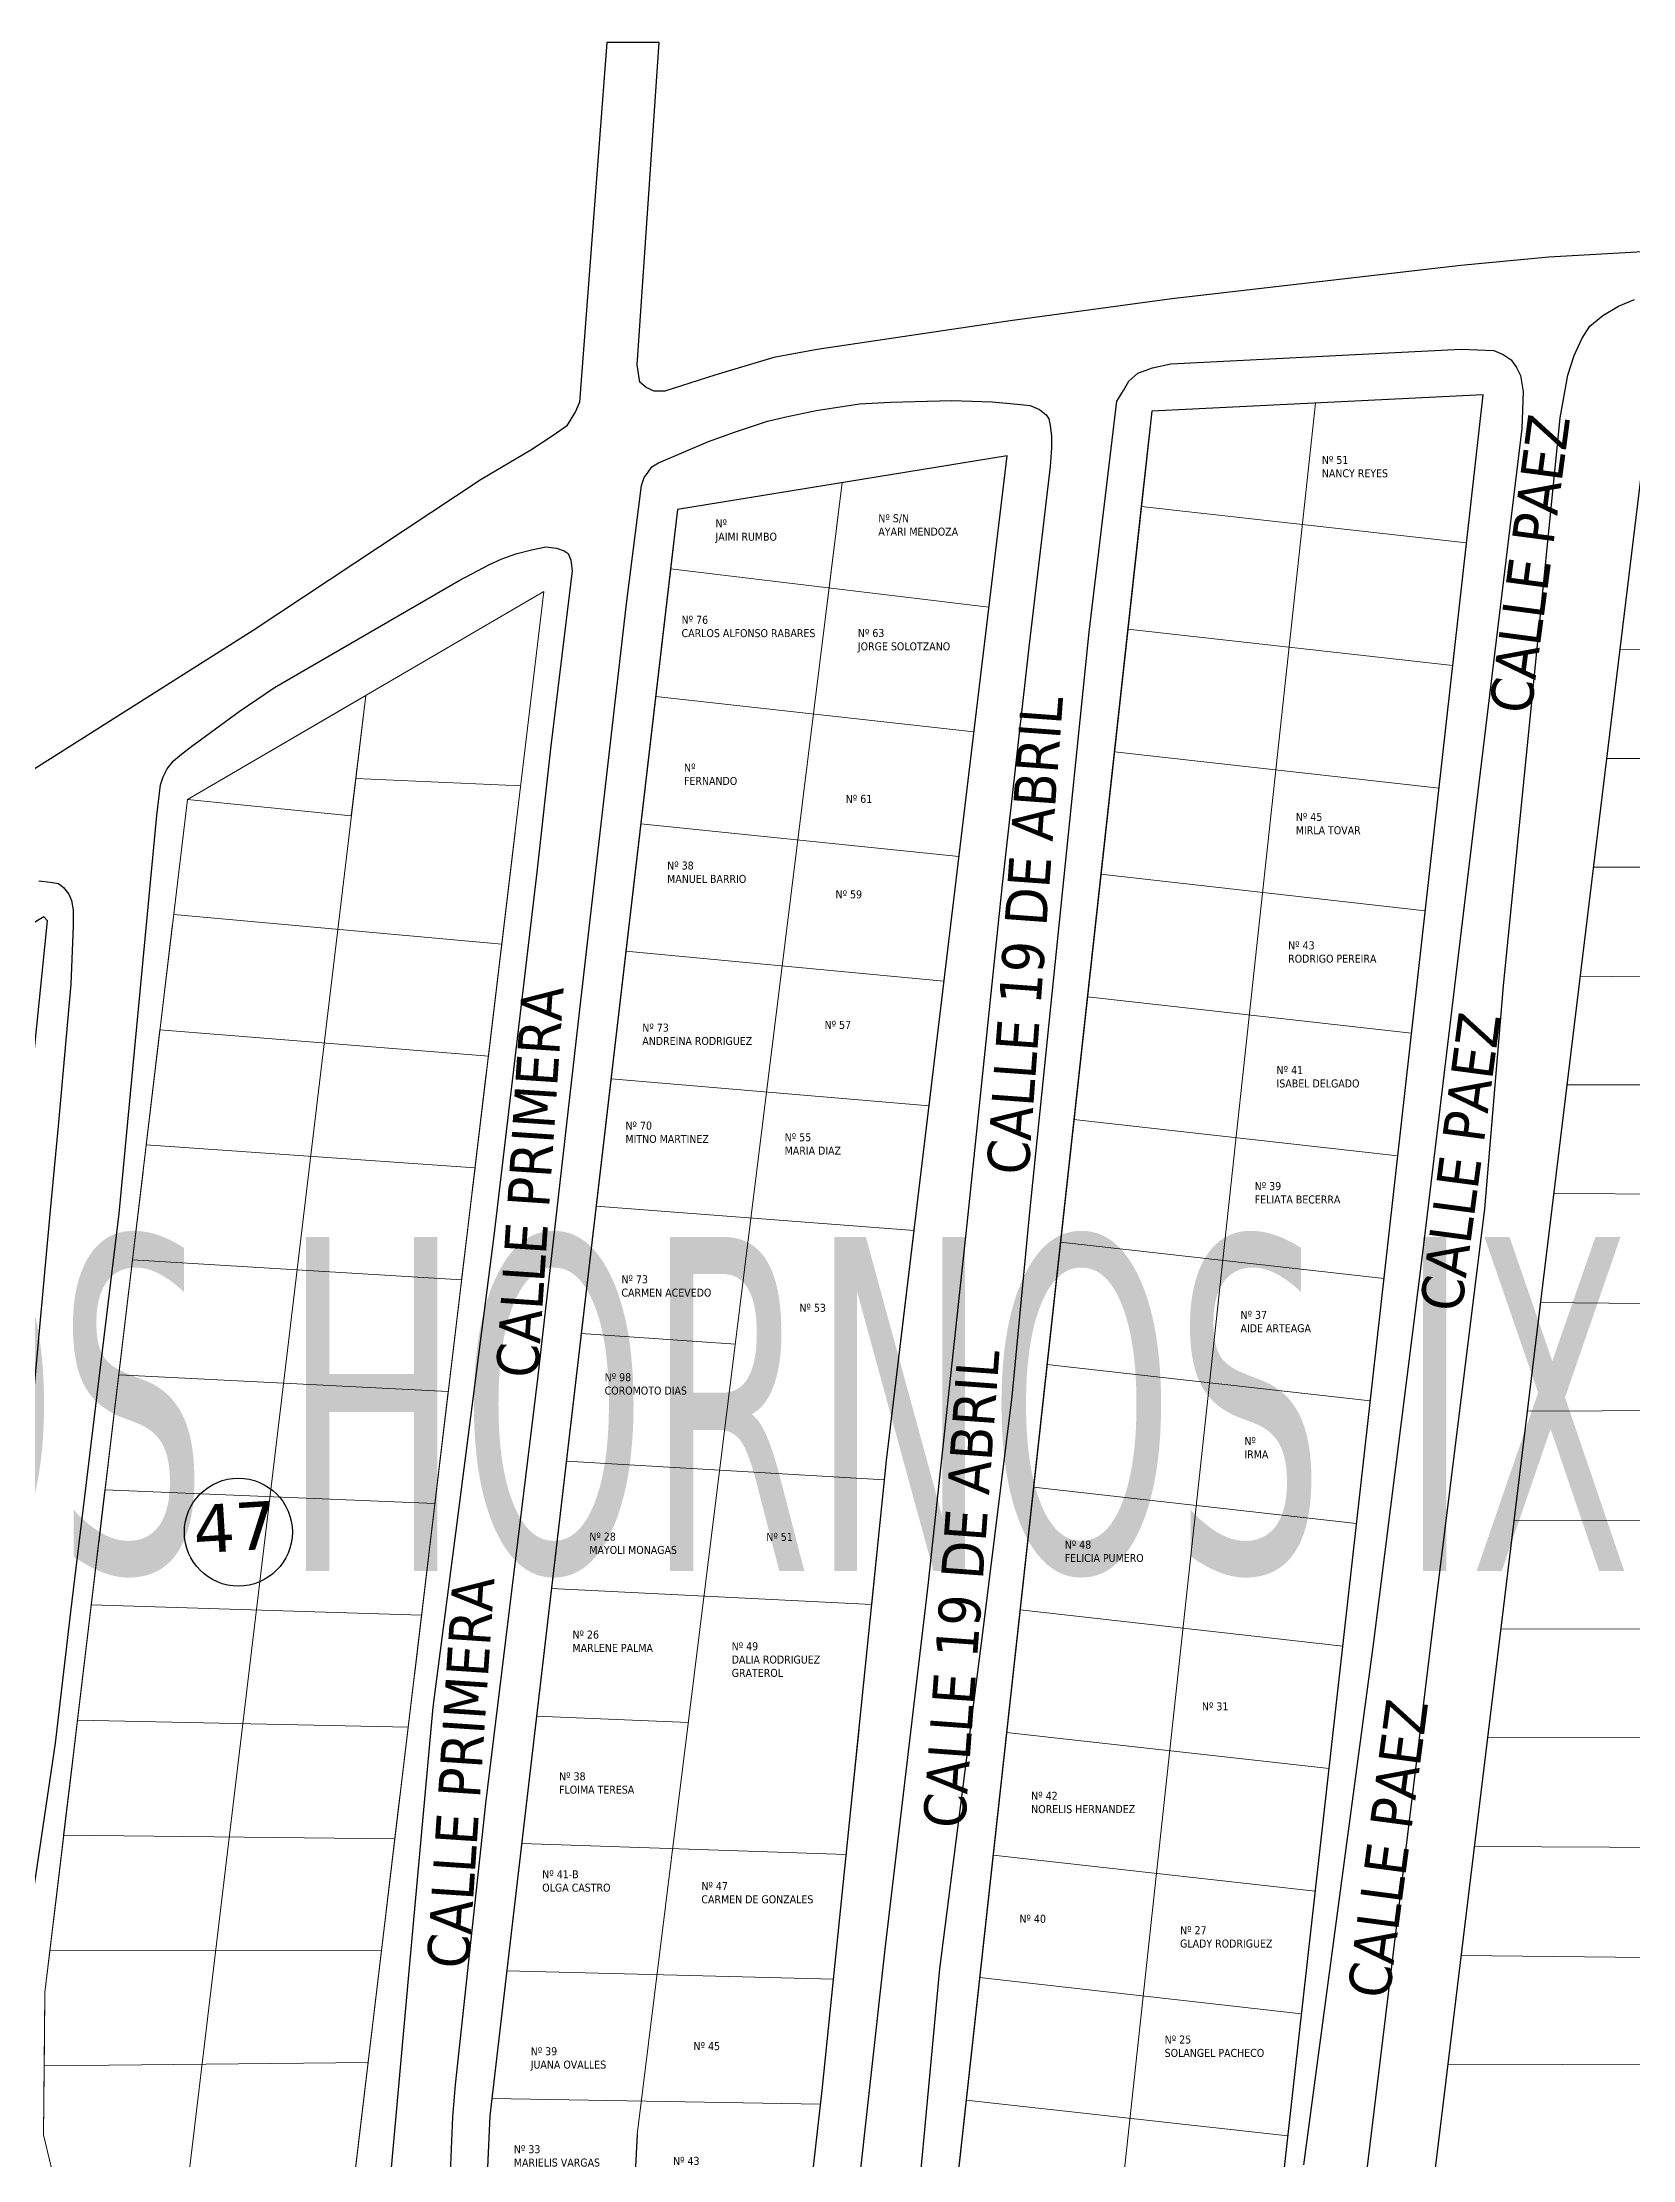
# Model space of a CAD drawing. Header units: metres. Extents: x 2 to 659295185, y -28 to 1124222152.
# Drawn here: x 658209 to 658341.6, y 1123243 to 1123419.6 of the extents above; entities that cross this region are included whole.
import ezdxf

# ---------------------------------------------------------------- set-up
doc = ezdxf.new("R2010")
doc.units = ezdxf.units.M
doc.header["$MEASUREMENT"] = 0
for name, color, linetype in [('CALLES', 1, 'CONTINUOUS'), ('CERCA', 7, 'CONTINUOUS'), ('Cota', 3, 'CONTINUOUS'), ('MANZANA', 30, 'CONTINUOUS'), ('Numero de manzana', 6, 'CONTINUOUS'), ('Parcelas', 140, 'CONTINUOUS'), ('TEXTOS', 7, 'CONTINUOUS')]:
    doc.layers.add(name, color=color, linetype=linetype)
doc.styles.add('ROMAN', font='verdana.ttf')
doc.styles.get("Standard").update_dxf_attribs({"font": 'tahoma.ttf'})

msp = doc.modelspace()

# ---------------------------------------------------------------- linework, layer by layer
at = {"layer": 'CERCA', "lineweight": 0}
for p, q in [((658340.5443, 1123368.9402), (658358.4465, 1123368.8693)), ((658339.4416, 1123359.868), (658357.8668, 1123359.8306)), ((658338.3389, 1123350.7959), (658356.7831, 1123350.805)), ((658337.2363, 1123341.7237), (658356.2034, 1123341.4772)), ((658336.1336, 1123332.6516), (658355.4473, 1123332.675)), ((658335.031, 1123323.5794), (658354.6408, 1123323.4786)), ((658333.9283, 1123314.5073), (658353.9352, 1123314.3216)), ((658332.8256, 1123305.4351), (658353.1035, 1123305.5325)), ((658331.723, 1123296.363), (658352.3474, 1123296.323)), ((658330.6203, 1123287.2909), (658351.5661, 1123287.2448)), ((658329.5176, 1123278.2187), (658350.684, 1123278.2718)), ((658328.415, 1123269.1466), (658349.7767, 1123269.0623)), ((658327.3123, 1123260.0744), (658349.2474, 1123259.8133)), ((658326.2096, 1123251.0023), (658348.3653, 1123250.9323))]:
    msp.add_line(p, q, dxfattribs=at)
at = {"layer": 'MANZANA', "lineweight": -2}
for p, q in [((658256.0908, 1123419.5412), (658253.8067, 1123389.5573)), ((658256.0908, 1123419.5412), (658253.8067, 1123389.5573)), ((658260.4693, 1123419.5612), (658256.0908, 1123419.5412)), ((658260.4693, 1123419.5612), (658256.0908, 1123419.5412)), ((658258.614, 1123392.6767), (658260.4693, 1123419.5612)), ((658258.614, 1123392.6767), (658260.4693, 1123419.5612)), ((658348.7576, 1123402.4747), (658334.6242, 1123401.6448)), ((658348.7576, 1123402.4747), (658334.6242, 1123401.6448)), ((658327.2854, 1123400.945), (658303.1911, 1123398.1855)), ((658327.2854, 1123400.945), (658303.1911, 1123398.1855)), ((658334.6242, 1123401.6448), (658327.2854, 1123400.945)), ((658334.6242, 1123401.6448), (658327.2854, 1123400.945)), ((658303.1911, 1123398.1855), (658289.7174, 1123396.3559)), ((658303.1911, 1123398.1855), (658289.7174, 1123396.3559)), ((658338.0462, 1123395.906), (658339.1347, 1123396.7958)), ((658338.0462, 1123395.906), (658339.1347, 1123396.7958)), ((658339.1347, 1123396.7958), (658340.4458, 1123397.5757)), ((658339.1347, 1123396.7958), (658340.4458, 1123397.5757)), ((658340.4458, 1123397.5757), (658341.7651, 1123398.1356)), ((658340.4458, 1123397.5757), (658341.7651, 1123398.1356)), ((658289.7174, 1123396.3559), (658273.6215, 1123393.9564)), ((658289.7174, 1123396.3559), (658273.6215, 1123393.9564)), ((658336.7434, 1123393.4665), (658337.3948, 1123394.9062)), ((658336.7434, 1123393.4665), (658337.3948, 1123394.9062)), ((658337.3948, 1123394.9062), (658338.0462, 1123395.906)), ((658337.3948, 1123394.9062), (658338.0462, 1123395.906)), ((658270.0098, 1123393.2765), (658265.087, 1123391.8168)), ((658270.0098, 1123393.2765), (658265.087, 1123391.8168)), ((658273.6215, 1123393.9564), (658270.0098, 1123393.2765)), ((658273.6215, 1123393.9564), (658270.0098, 1123393.2765)), ((658303.1086, 1123392.7667), (658327.3184, 1123393.9764)), ((658303.1086, 1123392.7667), (658327.3184, 1123393.9764)), ((658327.3184, 1123393.9764), (658330.056, 1123393.8764)), ((658327.3184, 1123393.9764), (658330.056, 1123393.8764)), ((658330.056, 1123393.8764), (658330.8229, 1123393.5465)), ((658330.056, 1123393.8764), (658330.8229, 1123393.5465)), ((658330.8229, 1123393.5465), (658331.4826, 1123393.1066)), ((658330.8229, 1123393.5465), (658331.4826, 1123393.1066)), ((658331.4826, 1123393.1066), (658331.9278, 1123392.4467)), ((658331.4826, 1123393.1066), (658331.9278, 1123392.4467)), ((658336.1992, 1123391.8068), (658336.7434, 1123393.4665)), ((658336.1992, 1123391.8068), (658336.7434, 1123393.4665)), ((658258.8449, 1123391.237), (658258.614, 1123392.6767)), ((658258.8449, 1123391.237), (658258.614, 1123392.6767)), ((658259.3891, 1123390.7971), (658258.8449, 1123391.237)), ((658259.3891, 1123390.7971), (658258.8449, 1123391.237)), ((658265.087, 1123391.8168), (658260.9311, 1123390.4771)), ((658265.087, 1123391.8168), (658260.9311, 1123390.4771)), ((658299.1671, 1123390.5371), (658299.6041, 1123391.3069)), ((658299.1671, 1123390.5371), (658299.6041, 1123391.3069)), ((658299.6041, 1123391.3069), (658300.371, 1123391.9768)), ((658299.6041, 1123391.3069), (658300.371, 1123391.9768)), ((658300.371, 1123391.9768), (658301.5749, 1123392.4267)), ((658300.371, 1123391.9768), (658301.5749, 1123392.4267)), ((658301.5749, 1123392.4267), (658303.1086, 1123392.7667)), ((658301.5749, 1123392.4267), (658303.1086, 1123392.7667)), ((658331.9278, 1123392.4467), (658332.2577, 1123391.7869)), ((658331.9278, 1123392.4467), (658332.2577, 1123391.7869)), ((658332.2577, 1123391.7869), (658332.4803, 1123390.4571)), ((658332.2577, 1123391.7869), (658332.4803, 1123390.4571)), ((658335.5642, 1123388.2676), (658336.1992, 1123391.8068)), ((658335.5642, 1123388.2676), (658336.1992, 1123391.8068)), ((658253.8067, 1123389.5573), (658253.4851, 1123388.7775)), ((658253.8067, 1123389.5573), (658253.4851, 1123388.7775)), ((658260.0488, 1123390.4671), (658259.3891, 1123390.7971)), ((658260.0488, 1123390.4671), (658259.3891, 1123390.7971)), ((658260.9311, 1123390.4771), (658260.0488, 1123390.4671)), ((658260.9311, 1123390.4771), (658260.0488, 1123390.4671)), ((658277.1507, 1123389.4373), (658279.7811, 1123389.5673)), ((658277.1507, 1123389.4373), (658279.7811, 1123389.5673)), ((658279.7811, 1123389.5673), (658284.8193, 1123389.6973)), ((658279.7811, 1123389.5673), (658284.8193, 1123389.6973)), ((658284.8193, 1123389.6973), (658288.2166, 1123389.5973)), ((658284.8193, 1123389.6973), (658288.2166, 1123389.5973)), ((658288.2166, 1123389.5973), (658290.3028, 1123389.3873)), ((658288.2166, 1123389.5973), (658290.3028, 1123389.3873)), ((658296.3058, 1123370.3912), (658298.6229, 1123389.6473)), ((658296.3058, 1123370.3912), (658298.6229, 1123389.6473)), ((658298.6229, 1123389.6473), (658299.1671, 1123390.5371)), ((658298.6229, 1123389.6473), (658299.1671, 1123390.5371)), ((658332.4803, 1123390.4571), (658332.3896, 1123387.3677)), ((658332.4803, 1123390.4571), (658332.3896, 1123387.3677)), ((658253.4851, 1123388.7775), (658252.7265, 1123387.5577)), ((658253.4851, 1123388.7775), (658252.7265, 1123387.5577)), ((658266.7527, 1123387.0678), (658269.4903, 1123387.9676)), ((658266.7527, 1123387.0678), (658269.4903, 1123387.9676)), ((658269.4903, 1123387.9676), (658270.9086, 1123388.3076)), ((658269.4903, 1123387.9676), (658270.9086, 1123388.3076)), ((658270.9086, 1123388.3076), (658273.539, 1123388.8674)), ((658270.9086, 1123388.3076), (658273.539, 1123388.8674)), ((658273.539, 1123388.8674), (658277.1507, 1123389.4373)), ((658273.539, 1123388.8674), (658277.1507, 1123389.4373)), ((658290.3028, 1123389.3873), (658291.3995, 1123389.2874)), ((658290.3028, 1123389.3873), (658291.3995, 1123389.2874)), ((658291.3995, 1123389.2874), (658292.1664, 1123388.9574)), ((658291.3995, 1123389.2874), (658292.1664, 1123388.9574)), ((658292.1664, 1123388.9574), (658292.7106, 1123388.5175)), ((658292.1664, 1123388.9574), (658292.7106, 1123388.5175)), ((658292.7106, 1123388.5175), (658292.9332, 1123388.1876)), ((658292.7106, 1123388.5175), (658292.9332, 1123388.1876)), ((658292.9332, 1123388.1876), (658293.0487, 1123387.6277)), ((658292.9332, 1123388.1876), (658293.0487, 1123387.6277)), ((658330.8394, 1123340.9072), (658335.5642, 1123388.2676)), ((658330.8394, 1123340.9072), (658335.5642, 1123388.2676)), ((658251.6298, 1123386.7879), (658249.7745, 1123385.5581)), ((658251.6298, 1123386.7879), (658249.7745, 1123385.5581)), ((658252.7265, 1123387.5577), (658251.6298, 1123386.7879)), ((658252.7265, 1123387.5577), (658251.6298, 1123386.7879)), ((658260.4034, 1123384.4983), (658264.5593, 1123386.288)), ((658260.4034, 1123384.4983), (658264.5593, 1123386.288)), ((658264.5593, 1123386.288), (658266.7527, 1123387.0678)), ((658264.5593, 1123386.288), (658266.7527, 1123387.0678)), ((658293.0487, 1123387.6277), (658293.1641, 1123386.7479)), ((658293.0487, 1123387.6277), (658293.1641, 1123386.7479)), ((658293.1641, 1123386.7479), (658293.1641, 1123385.7481)), ((658293.1641, 1123386.7479), (658293.1641, 1123385.7481)), ((658332.3896, 1123387.3677), (658328.7944, 1123357.8138)), ((658332.3896, 1123387.3677), (658328.7944, 1123357.8138)), ((658249.7745, 1123385.5581), (658245.6186, 1123383.1086)), ((658249.7745, 1123385.5581), (658245.6186, 1123383.1086)), ((658259.5376, 1123383.7185), (658259.8592, 1123384.1684)), ((658259.5376, 1123383.7185), (658259.8592, 1123384.1684)), ((658259.8592, 1123384.1684), (658260.4034, 1123384.4983)), ((658259.8592, 1123384.1684), (658260.4034, 1123384.4983)), ((658293.0652, 1123384.1984), (658291.2676, 1123369.1515)), ((658293.0652, 1123384.1984), (658291.2676, 1123369.1515)), ((658293.1641, 1123385.7481), (658293.0652, 1123384.1984)), ((658293.1641, 1123385.7481), (658293.0652, 1123384.1984)), ((658245.6186, 1123383.1086), (658226.6119, 1123370.5212)), ((658245.6186, 1123383.1086), (658226.6119, 1123370.5212)), ((658257.7235, 1123372.7607), (658258.9933, 1123382.6087)), ((658257.7235, 1123372.7607), (658258.9933, 1123382.6087)), ((658258.9933, 1123382.6087), (658259.2077, 1123383.2786)), ((658258.9933, 1123382.6087), (658259.2077, 1123383.2786)), ((658259.2077, 1123383.2786), (658259.5376, 1123383.7185)), ((658259.2077, 1123383.2786), (658259.5376, 1123383.7185)), ((658248.4964, 1123376.9299), (658249.8075, 1123377.2598)), ((658248.4964, 1123376.9299), (658249.8075, 1123377.2598)), ((658249.8075, 1123377.2598), (658251.0114, 1123377.4898)), ((658249.8075, 1123377.2598), (658251.0114, 1123377.4898)), ((658251.0114, 1123377.4898), (658251.8937, 1123377.3798)), ((658251.0114, 1123377.4898), (658251.8937, 1123377.3798)), ((658251.8937, 1123377.3798), (658252.5533, 1123377.1698)), ((658251.8937, 1123377.3798), (658252.5533, 1123377.1698)), ((658252.5533, 1123377.1698), (658252.8832, 1123376.9499)), ((658252.5533, 1123377.1698), (658252.8832, 1123376.9499)), ((658243.7962, 1123374.6903), (658246.3112, 1123376.0301)), ((658243.7962, 1123374.6903), (658246.3112, 1123376.0301)), ((658246.3112, 1123376.0301), (658247.2925, 1123376.48)), ((658246.3112, 1123376.0301), (658247.2925, 1123376.48)), ((658247.2925, 1123376.48), (658248.4964, 1123376.9299)), ((658247.2925, 1123376.48), (658248.4964, 1123376.9299)), ((658253.213, 1123375.5102), (658251.4154, 1123360.9031)), ((658253.213, 1123375.5102), (658251.4154, 1123360.9031)), ((658252.8832, 1123376.9499), (658253.1058, 1123376.39)), ((658252.8832, 1123376.9499), (658253.1058, 1123376.39)), ((658253.1058, 1123376.39), (658253.213, 1123375.5102)), ((658253.1058, 1123376.39), (658253.213, 1123375.5102)), ((658228.3848, 1123365.7721), (658243.7962, 1123374.6903)), ((658228.3848, 1123365.7721), (658243.7962, 1123374.6903)), ((658253.8149, 1123338.6777), (658257.7235, 1123372.7607)), ((658253.8149, 1123338.6777), (658257.7235, 1123372.7607)), ((658226.6119, 1123370.5212), (658205.3046, 1123357.0439)), ((658226.6119, 1123370.5212), (658205.3046, 1123357.0439)), ((658291.3665, 1123322.041), (658296.3058, 1123370.3912)), ((658291.3665, 1123322.041), (658296.3058, 1123370.3912)), ((658291.2676, 1123369.1515), (658289.0577, 1123349.3455)), ((658291.2676, 1123369.1515), (658289.0577, 1123349.3455)), ((658225.4328, 1123363.7726), (658228.3848, 1123365.7721)), ((658225.4328, 1123363.7726), (658228.3848, 1123365.7721)), ((658221.4995, 1123360.8831), (658225.4328, 1123363.7726)), ((658221.4995, 1123360.8831), (658225.4328, 1123363.7726)), ((658219.4298, 1123358.9935), (658219.974, 1123359.6534)), ((658219.4298, 1123358.9935), (658219.974, 1123359.6534)), ((658219.974, 1123359.6534), (658220.6254, 1123360.2133)), ((658219.974, 1123359.6534), (658220.6254, 1123360.2133)), ((658220.6254, 1123360.2133), (658221.4995, 1123360.8831)), ((658220.6254, 1123360.2133), (658221.4995, 1123360.8831)), ((658251.4154, 1123360.9031), (658250.261, 1123350.3853)), ((658251.4154, 1123360.9031), (658250.261, 1123350.3853)), ((658218.8855, 1123357.6638), (658219.0999, 1123358.3237)), ((658218.8855, 1123357.6638), (658219.0999, 1123358.3237)), ((658219.0999, 1123358.3237), (658219.4298, 1123358.9935)), ((658219.0999, 1123358.3237), (658219.4298, 1123358.9935)), ((658328.7944, 1123357.8138), (658324.1438, 1123319.0916)), ((658328.7944, 1123357.8138), (658324.1438, 1123319.0916)), ((658218.5722, 1123355.1143), (658218.8855, 1123357.6638)), ((658218.5722, 1123355.1143), (658218.8855, 1123357.6638)), ((658215.4305, 1123321.9211), (658218.5722, 1123355.1143)), ((658215.4305, 1123321.9211), (658218.5722, 1123355.1143)), ((658208.7349, 1123349.6554), (658209.7162, 1123349.5454)), ((658208.7349, 1123349.6554), (658209.7162, 1123349.5454)), ((658209.7162, 1123349.5454), (658210.3758, 1123349.4355)), ((658209.7162, 1123349.5454), (658210.3758, 1123349.4355)), ((658210.3758, 1123349.4355), (658210.8129, 1123349.1055)), ((658210.3758, 1123349.4355), (658210.8129, 1123349.1055)), ((658210.8129, 1123349.1055), (658211.2581, 1123348.5556)), ((658210.8129, 1123349.1055), (658211.2581, 1123348.5556)), ((658250.261, 1123350.3853), (658246.6658, 1123320.0714)), ((658250.261, 1123350.3853), (658246.6658, 1123320.0714)), ((658289.0577, 1123349.3455), (658286.1139, 1123321.0213)), ((658289.0577, 1123349.3455), (658286.1139, 1123321.0213)), ((658211.2581, 1123348.5556), (658211.4808, 1123348.0058)), ((658211.2581, 1123348.5556), (658211.4808, 1123348.0058)), ((658211.4808, 1123348.0058), (658211.5962, 1123347.2359)), ((658211.4808, 1123348.0058), (658211.5962, 1123347.2359)), ((658211.5962, 1123347.2359), (658211.5962, 1123345.9062)), ((658211.5962, 1123347.2359), (658211.5962, 1123345.9062)), ((658211.5962, 1123345.9062), (658211.3983, 1123341.0372)), ((658211.5962, 1123345.9062), (658211.3983, 1123341.0372)), ((658211.3983, 1123341.0372), (658210.3593, 1123329.1996)), ((658211.3983, 1123341.0372), (658210.3593, 1123329.1996)), ((658329.2809, 1123322.321), (658330.8394, 1123340.9072)), ((658329.2809, 1123322.321), (658330.8394, 1123340.9072)), ((658250.3352, 1123308.1439), (658253.8149, 1123338.6777)), ((658250.3352, 1123308.1439), (658253.8149, 1123338.6777)), ((658210.3593, 1123329.1996), (658209.7327, 1123322.7809)), ((658210.3593, 1123329.1996), (658209.7327, 1123322.7809)), ((658209.7327, 1123322.7809), (658207.6382, 1123299.6556)), ((658209.7327, 1123322.7809), (658207.6382, 1123299.6556)), ((658211.4148, 1123288.7278), (658215.4305, 1123321.9211)), ((658211.4148, 1123288.7278), (658215.4305, 1123321.9211)), ((658286.1139, 1123321.0213), (658282.8486, 1123290.9174)), ((658286.1139, 1123321.0213), (658282.8486, 1123290.9174)), ((658289.8988, 1123306.6542), (658291.3665, 1123322.041)), ((658289.8988, 1123306.6542), (658291.3665, 1123322.041)), ((658325.158, 1123288.8978), (658329.2809, 1123322.321)), ((658325.158, 1123288.8978), (658329.2809, 1123322.321)), ((658246.6658, 1123320.0714), (658243.4911, 1123295.2765)), ((658246.6658, 1123320.0714), (658243.4911, 1123295.2765)), ((658324.1438, 1123319.0916), (658320.0126, 1123286.2183)), ((658324.1438, 1123319.0916), (658320.0126, 1123286.2183)), ((658246.0061, 1123272.7311), (658250.3352, 1123308.1439)), ((658246.0061, 1123272.7311), (658250.3352, 1123308.1439)), ((658287.4662, 1123287.1781), (658289.8988, 1123306.6542)), ((658287.4662, 1123287.1781), (658289.8988, 1123306.6542)), ((658243.4911, 1123295.2765), (658241.5864, 1123280.7794)), ((658243.4911, 1123295.2765), (658241.5864, 1123280.7794)), ((658282.8486, 1123290.9174), (658279.2616, 1123260.6036)), ((658282.8486, 1123290.9174), (658279.2616, 1123260.6036)), ((658315.3207, 1123207.8943), (658325.158, 1123288.8978)), ((658315.3207, 1123207.8943), (658325.158, 1123288.8978)), ((658210.145, 1123277.7701), (658211.4148, 1123288.7278)), ((658210.145, 1123277.7701), (658211.4148, 1123288.7278)), ((658283.871, 1123258.9639), (658287.4662, 1123287.1781)), ((658283.871, 1123258.9639), (658287.4662, 1123287.1781)), ((658320.0126, 1123286.2183), (658314.1828, 1123242.6172)), ((658320.0126, 1123286.2183), (658314.1828, 1123242.6172)), ((658241.5864, 1123280.7794), (658239.5991, 1123258.7639)), ((658241.5864, 1123280.7794), (658239.5991, 1123258.7639)), ((658207.4898, 1123259.9537), (658210.145, 1123277.7701)), ((658207.4898, 1123259.9537), (658210.145, 1123277.7701)), ((658243.4747, 1123249.2759), (658246.0061, 1123272.7311)), ((658243.4747, 1123249.2759), (658246.0061, 1123272.7311)), ((658279.2616, 1123260.6036), (658276.0952, 1123231.9394)), ((658279.2616, 1123260.6036), (658276.0952, 1123231.9394)), ((658281.1499, 1123230.1897), (658283.871, 1123258.9639)), ((658281.1499, 1123230.1897), (658283.871, 1123258.9639)), ((658239.5991, 1123258.7639), (658237.4057, 1123234.6488)), ((658239.5991, 1123258.7639), (658237.4057, 1123234.6488)), ((658243.2685, 1123246.6164), (658243.4747, 1123249.2759)), ((658243.2685, 1123246.6164), (658243.4747, 1123249.2759)), ((658242.8727, 1123237.4383), (658243.2685, 1123246.6164)), ((658242.8727, 1123237.4383), (658243.2685, 1123246.6164))]:
    msp.add_line(p, q, dxfattribs=at)
at = {"layer": 'Numero de manzana', "lineweight": -2}
msp.add_circle((658225.3781, 1123295.3604), 4.5001, dxfattribs=at)
msp.add_circle((658225.3781, 1123295.3604), 4.5001, dxfattribs=at)
at = {"layer": 'Parcelas', "lineweight": 0}
for p, q in [((658301.5274, 1123388.8191), (658300.6532, 1123380.867)), ((658275.7255, 1123382.8592), (658258.6314, 1123245.134)), ((658261.9931, 1123380.6283), (658275.7255, 1123382.8592)), ((658275.7255, 1123382.8592), (658274.4995, 1123372.9812)), ((658261.9931, 1123380.6283), (658261.32, 1123374.8655)), ((658261.9931, 1123380.6283), (658261.4131, 1123375.662)), ((658300.6532, 1123380.867), (658327.7709, 1123377.8232)), ((658261.4131, 1123375.662), (658287.9444, 1123372.4781)), ((658299.5297, 1123370.6466), (658326.6241, 1123367.6054)), ((658221.1353, 1123356.4337), (658235.9924, 1123365.1043)), ((658235.9924, 1123365.1043), (658221.2249, 1123241.542)), ((658234.7923, 1123355.0635), (658235.9924, 1123365.1043)), ((658260.1721, 1123365.0362), (658286.6973, 1123362.0861)), ((658298.4063, 1123360.4262), (658325.4772, 1123357.3877)), ((658248.9153, 1123357.5907), (658235.1646, 1123358.1785)), ((658234.7923, 1123355.0635), (658221.1353, 1123356.4337)), ((658221.1353, 1123356.4337), (658234.7923, 1123355.0635)), ((658257.69, 1123343.7844), (658258.931, 1123354.4103)), ((658258.931, 1123354.4103), (658285.4502, 1123351.6941)), ((658247.2495, 1123343.6526), (658248.4495, 1123353.6933)), ((658297.2828, 1123350.2058), (658324.3303, 1123347.1699)), ((658209.1738, 1123346.6683), (658195.1641, 1123338.2139)), ((658218.6669, 1123335.7366), (658219.8985, 1123346.0635)), ((658247.3352, 1123344.3698), (658219.9884, 1123346.8417)), ((658246.221, 1123335.0462), (658247.3352, 1123344.3698)), ((658284.2031, 1123341.3021), (658257.69, 1123343.7844)), ((658282.956, 1123330.9102), (658284.2031, 1123341.3021)), ((658296.1593, 1123339.9854), (658323.1834, 1123336.9521)), ((658217.6948, 1123327.6578), (658218.8416, 1123337.2498)), ((658218.8416, 1123337.2498), (658246.221, 1123335.0462)), ((658244.8496, 1123323.571), (658246.0495, 1123333.6118)), ((658255.208, 1123322.5327), (658256.449, 1123333.1586)), ((658256.449, 1123333.1586), (658282.956, 1123330.9102)), ((658295.0358, 1123329.765), (658322.0366, 1123326.7344)), ((658245.1067, 1123325.7226), (658217.6948, 1123327.6578)), ((658216.2037, 1123315.0829), (658217.4353, 1123325.4098)), ((658243.9924, 1123316.3991), (658245.1067, 1123325.7226)), ((658281.7089, 1123320.5182), (658255.208, 1123322.5327)), ((658280.4618, 1123310.1262), (658281.7089, 1123320.5182)), ((658293.9123, 1123319.5446), (658320.8897, 1123316.5166)), ((658215.4011, 1123308.4738), (658216.5479, 1123318.0658)), ((658216.5479, 1123318.0658), (658243.9924, 1123316.3991)), ((658242.4496, 1123303.4895), (658243.6496, 1123313.5303)), ((658252.726, 1123301.281), (658253.967, 1123311.9068)), ((658253.967, 1123311.9068), (658266.8119, 1123311.0436)), ((658242.8782, 1123307.0755), (658215.4011, 1123308.4738)), ((658292.7888, 1123309.3243), (658319.7428, 1123306.2988)), ((658241.7639, 1123297.7519), (658242.8782, 1123307.0755)), ((658213.7405, 1123294.4292), (658214.9721, 1123304.756)), ((658279.2432, 1123299.7311), (658252.726, 1123301.281)), ((658278.1822, 1123289.3184), (658279.2432, 1123299.7311)), ((658213.1074, 1123289.2898), (658214.2543, 1123298.8818)), ((658214.2543, 1123298.8818), (658241.7639, 1123297.7519)), ((658291.6654, 1123299.1039), (658318.5959, 1123296.0811)), ((658240.0496, 1123283.408), (658241.2496, 1123293.4487)), ((658250.244, 1123280.0292), (658251.485, 1123290.6551)), ((658251.485, 1123290.6551), (658278.1822, 1123289.3184)), ((658240.6496, 1123288.4284), (658213.1074, 1123289.2898)), ((658290.5419, 1123288.8835), (658317.449, 1123285.8633)), ((658239.5354, 1123279.1048), (658240.6496, 1123288.4284)), ((658211.2773, 1123273.7754), (658212.5089, 1123284.1023)), ((658262.8969, 1123279.5004), (658250.244, 1123280.0292)), ((658210.8138, 1123270.1058), (658211.9606, 1123279.6978)), ((658211.9606, 1123279.6978), (658239.5354, 1123279.1048)), ((658276.0603, 1123268.4932), (658277.1213, 1123278.9058)), ((658289.4184, 1123278.6631), (658316.3022, 1123275.6456)), ((658237.6497, 1123263.3265), (658238.8497, 1123273.3672)), ((658238.4211, 1123269.7812), (658210.8138, 1123270.1058)), ((658237.3068, 1123260.4577), (658238.4211, 1123269.7812)), ((658247.7619, 1123258.7775), (658249.003, 1123269.4034)), ((658249.003, 1123269.4034), (658276.0603, 1123268.4932)), ((658274.9993, 1123258.0799), (658276.0603, 1123268.4926)), ((658288.2949, 1123268.4427), (658315.1553, 1123265.4278)), ((658209.2449, 1123256.9836), (658209.667, 1123260.5139)), ((658209.667, 1123260.5139), (658237.3068, 1123260.4577)), ((658274.9918, 1123258.0813), (658247.7619, 1123258.7775)), ((658273.9232, 1123247.6689), (658274.9918, 1123258.0813)), ((658287.1714, 1123258.2223), (658314.0084, 1123255.21)), ((658209.1874, 1123250.879), (658209.2449, 1123256.9836)), ((658246.3506, 1123246.6934), (658247.547, 1123256.9369)), ((658235.2497, 1123243.2449), (658236.4497, 1123253.2857)), ((658236.1926, 1123251.1341), (658209.1874, 1123250.879)), ((658235.0783, 1123241.8105), (658236.1926, 1123251.1341)), ((658245.9303, 1123237.473), (658246.3506, 1123246.6934)), ((658246.3506, 1123246.6934), (658246.5209, 1123248.1516)), ((658246.5209, 1123248.1516), (658273.9232, 1123247.6689)), ((658272.723, 1123237.2713), (658273.9232, 1123247.6689)), ((658286.048, 1123248.0019), (658312.8727, 1123245.0284))]:
    msp.add_line(p, q, dxfattribs=at)
at = {"layer": 'Parcelas', "lineweight": -3}
for p, q in [((658289.458, 1123385.0901), (658261.9931, 1123380.6283)), ((658289.458, 1123385.0901), (658261.9931, 1123380.6283)), ((658279.4056, 1123301.3253), (658289.458, 1123385.0901)), ((658279.4056, 1123301.3253), (658289.458, 1123385.0901)), ((658261.9931, 1123380.6283), (658246.3506, 1123246.6934)), ((658261.9931, 1123380.6283), (658246.3506, 1123246.6934)), ((658274.0543, 1123248.8047), (658279.4056, 1123301.3253)), ((658274.0543, 1123248.8047), (658279.4056, 1123301.3253)), ((658272.0454, 1123231.4016), (658274.0543, 1123248.8047)), ((658272.0454, 1123231.4016), (658274.0543, 1123248.8047)), ((658246.3506, 1123246.6934), (658244.5559, 1123207.3191)), ((658246.3506, 1123246.6934), (658244.5559, 1123207.3191)), ((658258.6314, 1123245.134), (658256.7249, 1123207.747))]:
    msp.add_line(p, q, dxfattribs=at)
for points in [[(658311.2751, 1123230.6156), (658313.4403, 1123250.1489), (658329.1569, 1123390.1709), (658301.5274, 1123388.8191), (658280.3524, 1123196.1891)], [(658311.2751, 1123230.6156), (658313.4403, 1123250.1489), (658329.1569, 1123390.1709), (658301.5274, 1123388.8191), (658280.3524, 1123196.1891)], [(658372.5195, 1123390.4899), (658343.2433, 1123391.1468), (658320.8499, 1123206.9052), (658321.9367, 1123186.9617), (658324.5218, 1123171.2826), (658332.9358, 1123134.0386), (658334.7141, 1123115.128), (658339.3904, 1123082.1256), (658340.9052, 1123081.8863), (658342.099, 1123081.8408), (658342.4283, 1123083.485), (658342.8152, 1123085.3495), (658345.3304, 1123111.0342), (658347.8783, 1123137.0534), (658377.665, 1123390.357), (658372.5195, 1123390.4899)], [(658372.5195, 1123390.4899), (658343.2433, 1123391.1468), (658320.8499, 1123206.9052), (658321.9367, 1123186.9617), (658324.5218, 1123171.2826), (658332.9358, 1123134.0386), (658334.7141, 1123115.128), (658339.3904, 1123082.1256), (658340.9052, 1123081.8863), (658342.099, 1123081.8408), (658342.4283, 1123083.485), (658342.8152, 1123085.3495), (658345.3304, 1123111.0342), (658347.8783, 1123137.0534), (658377.665, 1123390.357), (658372.5195, 1123390.4899)], [(658206.4376, 1123345.0171), (658181.1545, 1123329.7595), (658173.3085, 1123249.1654), (658165.7343, 1123242.372), (658209.5085, 1123141.3142), (658235.6808, 1123152.7251), (658203.1352, 1123227.5872), (658199.8596, 1123240.2303), (658199.7031, 1123245.9567), (658199.7525, 1123248.9186), (658199.7937, 1123251.0831), (658209.4756, 1123346.3158), (658209.1738, 1123346.6683), (658206.4376, 1123345.0171)], [(658206.4376, 1123345.0171), (658181.1545, 1123329.7595), (658173.3085, 1123249.1654), (658165.7343, 1123242.372), (658209.5085, 1123141.3142), (658235.6808, 1123152.7251), (658203.1352, 1123227.5872), (658199.8596, 1123240.2303), (658199.7031, 1123245.9567), (658199.7525, 1123248.9186), (658199.7937, 1123251.0831), (658209.4756, 1123346.3158), (658209.1738, 1123346.6683), (658206.4376, 1123345.0171)]]:
    msp.add_lwpolyline(points, dxfattribs=at)
at = {"layer": 'Parcelas', "lineweight": 0}
for points in [[(658330.5399, 1123074.7742), (658302.3957, 1123149.9633), (658299.3381, 1123158.6401), (658295.16, 1123171.9344), (658294.366, 1123181.4123), (658294.193, 1123195.5158), (658315.1692, 1123389.4865)], [(658329.7661, 1123051.5155), (658289.5074, 1123144.9217), (658286.2142, 1123154.2669), (658281.505, 1123169.251), (658280.5418, 1123180.7493), (658280.3524, 1123196.1891), (658301.5274, 1123388.8191)], [(658280.4697, 1123186.623), (658280.3524, 1123196.1891), (658300.6532, 1123380.867)], [(658309.0923, 1123186.9741), (658308.6406, 1123193.3222), (658308.2207, 1123200.6738), (658308.55, 1123207.0039), (658311.2751, 1123230.6156), (658313.4403, 1123250.1489), (658327.7709, 1123377.8232)], [(658261.4131, 1123375.662), (658246.3506, 1123246.6934), (658244.5559, 1123207.3191), (658245.8978, 1123174.7495), (658247.6843, 1123158.5768), (658251.0269, 1123143.4065), (658296.637, 1123038.8552)], [(658245.5153, 1123184.0336), (658244.5559, 1123207.3191), (658246.3506, 1123246.6934), (658261.4131, 1123375.662)], [(658221.1353, 1123356.4337), (658250.8494, 1123373.7749), (658234.9789, 1123240.9791), (658234.7069, 1123230.6238), (658234.4221, 1123206.1568), (658235.5007, 1123180.7062), (658234.3796, 1123178.6903), (658232.025, 1123182.386), (658217.776, 1123218.8348), (658211.4884, 1123235.2394), (658209.133, 1123245.1128), (658209.2449, 1123256.9836), (658210.2566, 1123265.2176), (658221.1353, 1123356.4337)], [(658250.8494, 1123373.7749), (658234.9789, 1123240.9791), (658234.7069, 1123230.6238), (658234.6186, 1123223.0407)], [(658270.1476, 1123185.0485), (658270.4812, 1123213.7783), (658271.6425, 1123226.8616), (658272.723, 1123237.2713), (658273.9232, 1123247.6689), (658276.0603, 1123268.4926), (658279.4056, 1123301.3253), (658287.9444, 1123372.4781)], [(658221.1353, 1123356.4337), (658209.2449, 1123256.9836), (658209.2083, 1123253.0981), (658209.133, 1123245.1128), (658211.4884, 1123235.2394), (658216.1639, 1123223.0407)], [(658248.4495, 1123353.6933), (658235.2497, 1123243.2449), (658234.9789, 1123240.9791), (658234.7069, 1123230.6238), (658234.6186, 1123223.0407)]]:
    msp.add_lwpolyline(points, dxfattribs=at)

# ---------------------------------------------------------------- texts
at = {"layer": 'CALLES', "color": 0}
for s, rotation, p in [('CALLE PAEZ', 82.448141, (658333.1247, 1123363.476)), ('CALLE PAEZ', 82.448141, (658333.1247, 1123363.476)), ('CALLE 19 DE ABRIL', 85.836385, (658291.232, 1123325.0744)), ('CALLE 19 DE ABRIL', 85.836385, (658291.232, 1123325.0744)), ('CALLE PRIMERA', 86.200146, (658250.3352, 1123308.1439)), ('CALLE PRIMERA', 86.200146, (658250.3352, 1123308.1439)), ('CALLE PAEZ', 82.448141, (658327.3318, 1123313.6259)), ('CALLE PAEZ', 82.448141, (658327.3318, 1123313.6259)), ('CALLE 19 DE ABRIL', 85.836385, (658285.9318, 1123270.5938)), ('CALLE 19 DE ABRIL', 85.836385, (658285.9318, 1123270.5938)), ('CALLE PRIMERA', 86.200146, (658244.5667, 1123258.9002)), ('CALLE PRIMERA', 86.200146, (658244.5667, 1123258.9002)), ('CALLE PAEZ', 82.448141, (658321.2954, 1123256.3693)), ('CALLE PAEZ', 82.448141, (658321.2954, 1123256.3693))]:
    msp.add_text(s, height=3.5001, rotation=rotation, dxfattribs=at).set_placement(p)
at = {"layer": 'Cota', "lineweight": 0, "attachment_point": 1}
for s, insert, char_height in [('Nº 51\\PNANCY REYES', (658315.7048, 1123385.0806), 0.667156), ('Nº\\PJAIMI RUMBO  ', (658265.1539, 1123379.7932), 0.667156), ('Nº S/N\\PAYARI MENDOZA', (658278.7286, 1123380.2189), 0.667156), ('Nº 76\\PCARLOS ALFONSO RABARES', (658262.3289, 1123371.7531), 0.667156), ('Nº 63\\PJORGE SOLOTZANO', (658277.022, 1123370.6529), 0.667156), ('Nº \\PFERNANDO', (658262.5296, 1123359.4338), 0.66716), ('Nº 61 ', (658276.0109, 1123356.8263), 0.66716), ('Nº 45\\PMIRLA TOVAR ', (658313.5351, 1123355.323), 0.667156), ('Nº 38\\PMANUEL BARRIO', (658261.1272, 1123351.2663), 0.667156), ('Nº 59', (658275.1653, 1123348.8672), 0.66716), ('Nº 43\\PRODRIGO PEREIRA', (658312.8921, 1123344.6154), 0.667156), ('Nº 73\\PANDREINA RODRIGUEZ', (658259.0519, 1123337.7538), 0.667156), ('Nº 57 ', (658274.2506, 1123337.9851), 0.66716), ('Nº 41\\PISABEL DELGADO', (658311.9273, 1123334.2116), 0.667156), ('Nº 70\\PMITNO MARTINEZ ', (658257.6494, 1123329.5863), 0.667156), ('Nº 55\\PMARIA DIAZ', (658270.9201, 1123328.6135), 0.66716), ('Nº 39\\PFELIATA BECERRA', (658310.1049, 1123324.5389), 0.667156), ('Nº 73\\PCARMEN ACEVEDO', (658257.3141, 1123316.775), 0.667156), ('Nº 53', (658272.1475, 1123314.4022), 0.66716), ('Nº 37\\PAIDE ARTEAGA  ', (658308.9255, 1123313.8054), 0.667156), ('Nº 98\\PCOROMOTO DIAS', (658255.9117, 1123308.6075), 0.667156), ('Nº\\PIRMA', (658309.2473, 1123303.2886), 0.66716), ('Nº 28\\PMAYOLI MONAGAS', (658254.6347, 1123295.3218), 0.667156), ('Nº 51 ', (658269.391, 1123295.2954), 0.66716), ('Nº 48\\PFELICIA PUMERO ', (658294.2675, 1123294.6532), 0.667156), ('Nº 26\\PMARLENE PALMA ', (658253.2323, 1123287.1543), 0.667156), ('Nº 49\\PDALIA RODRIGUEZ\\PGRATEROL', (658266.5029, 1123286.1814), 0.667156), ('Nº 31 ', (658305.7074, 1123281.1659), 0.66716), ('Nº 38\\PFLOIMA TERESA', (658252.1135, 1123275.3367), 0.667156), ('Nº 42 \\PNORELIS HERNANDEZ ', (658291.4723, 1123273.714), 0.667156), ('Nº 41-B\\POLGA CASTRO', (658250.711, 1123267.1692), 0.667156), ('Nº 47\\PCARMEN DE GONZALES', (658263.9816, 1123266.1963), 0.667156), ('Nº 40  ', (658290.4928, 1123263.4606), 0.66716), ('Nº 27\\PGLADY RODRIGUEZ', (658303.885, 1123262.5078), 0.667156), ('Nº 39\\PJUANA OVALLES', (658249.7475, 1123252.4158), 0.667156), ('Nº 45 ', (658263.3223, 1123252.8415), 0.66716), ('Nº 25\\PSOLANGEL PACHECO  ', (658302.5999, 1123253.391), 0.667156), ('Nº 33\\PMARIELIS VARGAS', (658248.3451, 1123244.2484), 0.667156), ('Nº 43\\PCARMEN MILANO ', (658261.6157, 1123243.2755), 0.667156)]:
    msp.add_mtext_dynamic_manual_height_columns(s, width=17.52809, gutter_width=9.6186, heights=[0], dxfattribs=dict(at, insert=insert, char_height=char_height))
at = {"layer": 'Numero de manzana', "lineweight": -2, "style": 'ROMAN'}
msp.add_text('47', height=4, rotation=3.491535, dxfattribs=at).set_placement((658221.7304, 1123293.5838))
msp.add_text('47', height=4, rotation=3.491535, dxfattribs=at).set_placement((658221.7304, 1123293.5838))
at = {"layer": 'TEXTOS', "color": 0, "width": 0.6}
msp.add_text('LOS HORNOS IX', height=27.864328, dxfattribs=at).set_placement((658183.7736, 1123292.1113))

doc.saveas('drawing.dxf')
